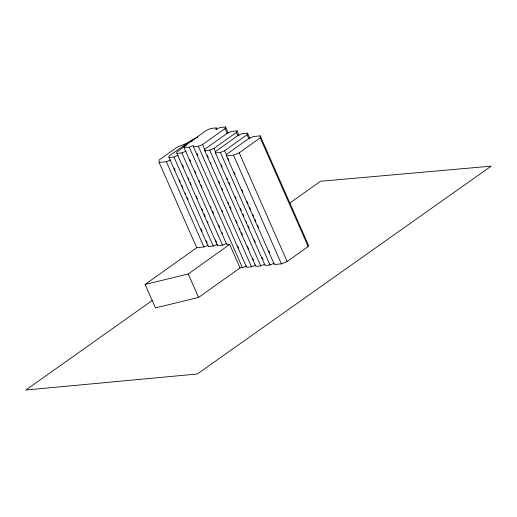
<?xml version="1.0" encoding="UTF-8"?>
<svg xmlns="http://www.w3.org/2000/svg" width="517" height="517" viewBox="0 0 517 517"><rect width="100%" height="100%" fill="white"/><g stroke="black" fill="none" stroke-linecap="round" stroke-linejoin="round"><path stroke-width="0.78" d="M208.183 245.22L203.944 246.971L196.725 247.675L159.126 162.441L159.139 159.979L177.034 147.235L187.451 143.009M308.171 246.551L260.225 137.852L260.232 135.874L253.382 136.546L248.755 138.55L226.33 154.518L226.427 155.843L274.372 264.542L281.397 263.857L287.155 261.524L308.171 246.551L308.177 244.58L260.232 135.874M246.506 265.945L242.415 267.677L240.037 267.909L229.684 244.444L226.86 244.722L184.071 147.707L183.974 146.382L206.399 130.407L210.742 128.436L216.216 127.899L215.789 129.489L219.964 127.531L225.58 126.982L228.171 132.863M215.453 152.948L220.416 152.463L224.649 150.712L247.081 134.743L247.546 133.147L241.982 133.696L237.788 135.654L215.363 151.623L215.453 152.948L265.079 265.454L270.036 264.969L274.275 263.224M184.071 147.707L189.28 147.196L193.364 145.458L193.423 146.789L198.321 146.305L202.554 144.56L224.979 128.584L225.58 126.982M204.758 150.647L209.715 150.163L213.948 148.418L236.372 132.442L237.012 130.833L231.655 131.363L227.086 133.354L204.654 149.329L204.758 150.647L255.792 266.365L260.749 265.88L264.982 264.135M187.038 144.754L176.782 152.056L176.879 153.381L217.567 245.633L222.53 245.148L226.763 243.404M191.523 141.561L192.802 140.65M196.647 137.91L197.927 136.999M226.427 155.843L233.451 155.152L239.209 152.819L260.225 137.852M240.037 267.909L198.593 297.43L155.455 307.906L145.109 284.44L196.725 247.675M145.109 284.44L188.24 273.965L229.684 244.444M152.14 300.551L25.85 390.018L197.287 374.004L491.15 166.157L320.534 181.267L289.617 203.162M195.704 138.233L191.335 140.204L168.91 156.179L169.001 157.498L208.273 246.544L213.237 246.06L217.47 244.315M176.879 153.381L181.842 152.896L186.075 151.145M193.423 146.789L246.564 267.27L251.462 266.791L255.695 265.047M169.001 157.498L173.964 157.013L178.197 155.268M159.126 162.441L166.351 161.731L170.591 159.986M247.546 133.147L249.821 138.297M247.081 134.743L248.755 138.55M237.012 130.833L238.964 135.26M236.372 132.442L237.788 135.654M239.209 152.819L287.155 261.524M224.979 128.584L227.086 133.354M233.451 155.152L281.397 263.857M216.216 127.899L216.862 129.373M224.649 150.712L226.33 154.518M227.952 158.196L228.921 160.393M234.104 172.148L235.08 174.352M241.878 189.778L242.854 191.981M247.061 201.527L248.037 203.73M249.653 207.401L250.629 209.605M252.897 214.749L253.543 216.216M254.836 219.156L255.812 221.36M257.427 225.031L258.403 227.234M268.769 250.739L269.738 252.942M220.416 152.463L270.036 264.969M213.948 148.418L215.363 151.623M221.198 164.858L222.174 167.069M227.041 178.1L227.687 179.567M228.986 182.507L229.955 184.718M235.145 196.479L236.12 198.69M240.334 208.248L241.31 210.451M242.932 214.128L243.901 216.339M246.176 221.483L246.822 222.956M248.121 225.897L249.091 228.1M254.28 239.869L255.256 242.072M262.067 257.518L263.037 259.721M209.715 150.163L260.749 265.88M202.554 144.56L205.63 151.539M207.259 155.223L208.235 157.433M210.509 162.596L211.156 164.07M218.633 181.021L219.609 183.231M221.883 188.388L222.536 189.862M228.062 202.393L228.714 203.866M230.013 206.819L230.989 209.03M236.191 220.824L237.161 223.034M239.442 228.191L240.088 229.664M241.387 232.611L242.363 234.828M247.565 246.615L248.541 248.826M252.768 258.41L253.744 260.62M198.321 146.305L251.462 266.791M196.925 153.543L197.901 155.746M221.877 210.109L222.523 211.582M237.755 246.111L238.725 248.315M189.28 147.196L242.415 267.677M189.655 159.268L190.631 161.478M194.864 171.075L195.84 173.292M199.097 180.672L199.749 182.146M201.048 185.099L202.024 187.309M210.49 206.503L211.136 207.976M212.442 210.93L213.418 213.14M218.626 224.953L219.602 227.163M221.883 232.333L222.53 233.807M181.842 152.896L222.53 245.148M182.417 164.833L183.393 167.043M188.259 178.081L188.912 179.554M190.211 182.495L191.18 184.705M196.376 196.479L197.352 198.683M201.572 208.254L202.541 210.458M204.163 214.141L205.139 216.345M207.414 221.496L208.06 222.969M215.524 239.894L216.5 242.105M173.964 157.013L213.237 246.06M174.151 168.064L175.127 170.274M179.341 179.826L180.31 182.029M181.932 185.7L182.902 187.904M185.17 193.048L185.823 194.521M187.115 197.462L188.091 199.665M201.055 229.057L202.024 231.261M206.238 240.812L207.207 243.016M166.351 161.731L203.944 246.971M188.24 273.965L198.593 297.43"/></g></svg>
